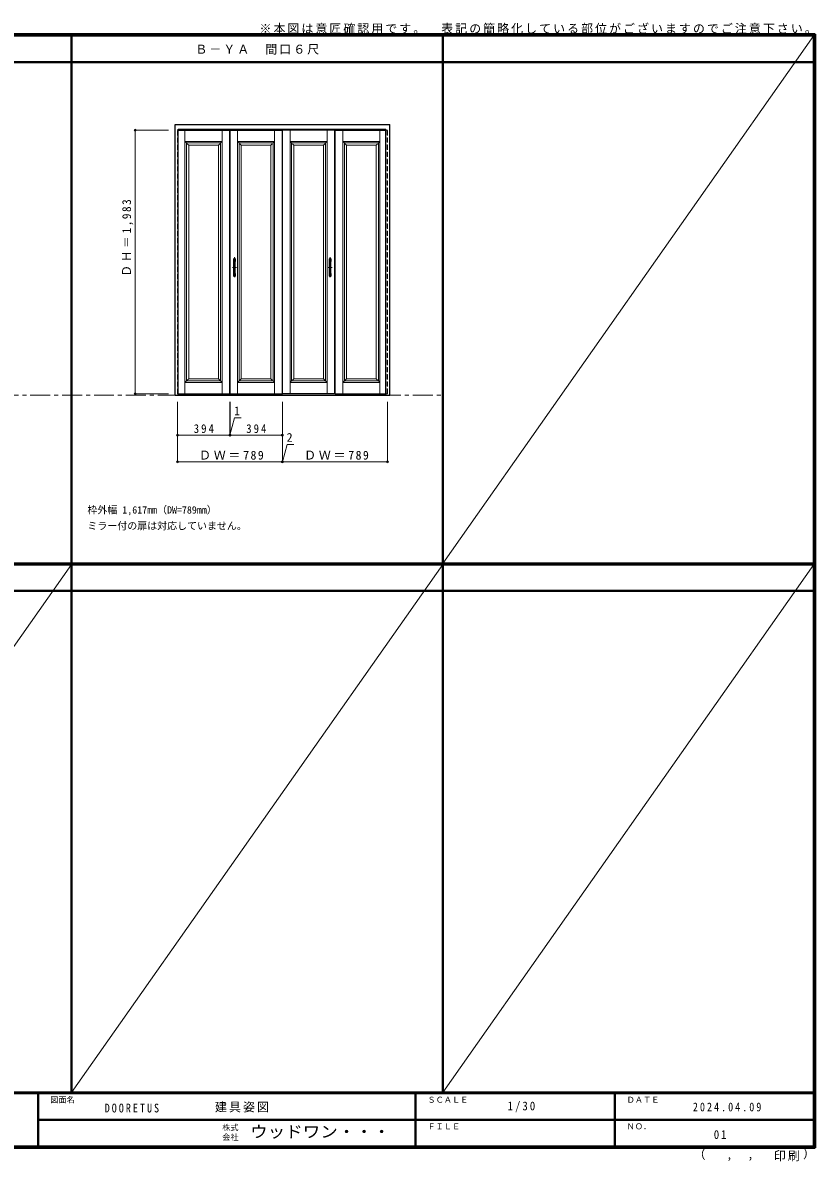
# Model space of a CAD drawing. Units: millimetres, scale not verified. Extents: x -6000 to 5700, y -4307 to 4260.
# Drawn here: x -267 to 5700, y -4307 to 4260 of the extents above; entities that cross this region are included whole.
import ezdxf
from ezdxf.enums import TextEntityAlignment as Align

# ---------------------------------------------------------------- set-up
doc = ezdxf.new("R2010")
doc.units = ezdxf.units.MM
doc.header["$LTSCALE"] = 30
doc.header["$PDMODE"] = 32
doc.header["$PDSIZE"] = 15
doc.linetypes.add('CHAIN1', pattern=[8, 5, -1, 1, -1])
doc.linetypes.add('DASHED1', pattern=[1.8, 1.2, -0.6])
for name, color, linetype, lineweight in [('0-1_通り芯', 4, 'CHAIN1', 9), ('0-2_扉', 3, 'Continuous', 25), ('0-3_仕上げ', 7, 'Continuous', 18), ('0-4_枠', 3, 'Continuous', 25), ('0-7_取手', 7, 'Continuous', 18), ('0-B_寸法', 7, 'Continuous', 9), ('F-1_枠', 6, 'Continuous', 40), ('F-A_文字', 7, 'Continuous', 18)]:
    doc.layers.add(name, color=color, linetype=linetype, lineweight=lineweight)
doc.layers.add('0-A_文字', color=7, linetype='Continuous')
doc.styles.add('ＭＳ ゴシック', font='')
doc.styles.get('ＭＳ ゴシック').set_extended_font_data('MS Gothic')

msp = doc.modelspace()

# ---------------------------------------------------------------- linework, layer by layer
at = {"layer": '0-1_通り芯'}
for p, q in [((1328.5, 2495.5), (1328.5, 2341.5)), ((2048.5, 2495.5), (2048.5, 2341.5)), ((1343.5, 2418.5), (1313.5, 2418.5)), ((2033.5, 2418.5), (2063.5, 2418.5))]:
    msp.add_line(p, q, dxfattribs=at)
at = {"layer": '0-1_通り芯', "color": 7, "lineweight": 18}
msp.add_line((-5490, 1457), (2895, 1457), dxfattribs=at)
at = {"layer": '0-2_扉', "color": 4, "linetype": 'DASHED1', "lineweight": 9}
for p, q in [((898.5, 1468.5), (898.5, 3451.5)), ((904, 3451.5), (898.5, 3451.5)), ((2467, 3451.5), (2478.5, 3451.5)), ((2478.5, 1468.5), (2478.5, 3451.5)), ((904, 1468.5), (898.5, 1468.5)), ((2467, 1468.5), (2478.5, 1468.5))]:
    msp.add_line(p, q, dxfattribs=at)
at = {"layer": '0-2_扉', "color": 7, "linetype": 'DASHED1', "lineweight": 18}
for p, q in [((899.91, 3451.5), (899.91, 1468.5)), ((2477.09, 3451.5), (2477.09, 1468.5))]:
    msp.add_line(p, q, dxfattribs=at)
at = {"layer": '0-2_扉'}
for p, q in [((904, 3451.5), (1292.5, 3451.5)), ((1292.5, 1468.5), (1292.5, 3451.5)), ((1293.5, 1468.5), (1293.5, 3451.5)), ((1293.5, 3451.5), (1687.5, 3451.5)), ((1687.5, 1468.5), (1687.5, 3451.5)), ((1689.5, 1468.5), (1689.5, 3451.5)), ((2083.5, 3451.5), (1689.5, 3451.5)), ((2083.5, 1468.5), (2083.5, 3451.5)), ((2084.5, 1468.5), (2084.5, 3451.5)), ((2084.5, 3451.5), (2467, 3451.5)), ((904, 1468.5), (1292.5, 1468.5)), ((1293.5, 1468.5), (1687.5, 1468.5)), ((2083.5, 1468.5), (1689.5, 1468.5)), ((2084.5, 1468.5), (2467, 1468.5))]:
    msp.add_line(p, q, dxfattribs=at)
at = {"layer": '0-3_仕上げ'}
for p, q in [((954.5, 1468.5), (954.5, 3451.5)), ((1234.5, 1468.5), (1234.5, 3451.5)), ((1349.5, 1468.5), (1349.5, 3451.5)), ((1629.5, 1468.5), (1629.5, 3451.5)), ((1745.5, 1468.5), (1745.5, 3451.5)), ((2025.5, 1468.5), (2025.5, 3451.5)), ((2142.5, 1468.5), (2142.5, 3451.5)), ((2422.5, 1468.5), (2422.5, 3451.5)), ((966.5, 3355.5), (1222.5, 3355.5)), ((966.5, 1564.5), (966.5, 3355.5)), ((982.5, 3339.5), (972.03, 3349.96)), ((1234.5, 3367.5), (1222.5, 3355.5)), ((1222.5, 1564.5), (1222.5, 3355.5)), ((1361.5, 3355.5), (1617.5, 3355.5)), ((1361.5, 1564.5), (1361.5, 3355.5)), ((1377.5, 3339.5), (1367.03, 3349.96)), ((1629.5, 3367.5), (1617.5, 3355.5)), ((1617.5, 1564.5), (1617.5, 3355.5)), ((1757.5, 3355.5), (2013.5, 3355.5)), ((1757.5, 1564.5), (1757.5, 3355.5)), ((1773.5, 3339.5), (1763.03, 3349.96)), ((2025.5, 3367.5), (2013.5, 3355.5)), ((2013.5, 1564.5), (2013.5, 3355.5)), ((2142.5, 3367.5), (2154.5, 3355.5)), ((2410.5, 3355.5), (2154.5, 3355.5)), ((2154.5, 1564.5), (2154.5, 3355.5)), ((2394.5, 3339.5), (2404.96, 3349.96)), ((2410.5, 1564.5), (2410.5, 3355.5)), ((982.5, 1580.5), (982.5, 3339.5)), ((1206.5, 1580.5), (1206.5, 3339.5)), ((1377.5, 1580.5), (1377.5, 3339.5)), ((1601.5, 1580.5), (1601.5, 3339.5)), ((1773.5, 1580.5), (1773.5, 3339.5)), ((1997.5, 1580.5), (1997.5, 3339.5)), ((2170.5, 1580.5), (2170.5, 3339.5)), ((2394.5, 1580.5), (2394.5, 3339.5)), ((966.5, 1564.5), (1222.5, 1564.5)), ((982.5, 1580.5), (972.03, 1570.03)), ((1222.5, 1564.5), (1234.5, 1552.5)), ((1361.5, 1564.5), (1617.5, 1564.5)), ((1377.5, 1580.5), (1367.03, 1570.03)), ((1617.5, 1564.5), (1629.5, 1552.5)), ((1757.5, 1564.5), (2013.5, 1564.5)), ((1773.5, 1580.5), (1763.03, 1570.03)), ((2013.5, 1564.5), (2025.5, 1552.5)), ((2154.5, 1564.5), (2142.5, 1552.5)), ((2410.5, 1564.5), (2154.5, 1564.5)), ((2394.5, 1580.5), (2404.96, 1570.03))]:
    msp.add_line(p, q, dxfattribs=at)
for points in [[(966.5, 3355.5), (954.5, 3367.5), (1234.5, 3367.5)], [(982.5, 3339.5), (1206.5, 3339.5), (1216.8, 3349.8)], [(1361.5, 3355.5), (1349.5, 3367.5), (1629.5, 3367.5)], [(1377.5, 3339.5), (1601.5, 3339.5), (1611.8, 3349.8)], [(1757.5, 3355.5), (1745.5, 3367.5), (2025.5, 3367.5)], [(1773.5, 3339.5), (1997.5, 3339.5), (2007.8, 3349.8)], [(2410.5, 3355.5), (2422.5, 3367.5), (2142.5, 3367.5)], [(2394.5, 3339.5), (2170.5, 3339.5), (2160.2, 3349.8)], [(966.5, 1564.5), (954.5, 1552.5), (1234.5, 1552.5)], [(982.5, 1580.5), (1206.5, 1580.5), (1216.8, 1570.2)], [(1361.5, 1564.5), (1349.5, 1552.5), (1629.5, 1552.5)], [(1377.5, 1580.5), (1601.5, 1580.5), (1611.8, 1570.2)], [(1757.5, 1564.5), (1745.5, 1552.5), (2025.5, 1552.5)], [(1773.5, 1580.5), (1997.5, 1580.5), (2007.8, 1570.2)], [(2410.5, 1564.5), (2422.5, 1552.5), (2142.5, 1552.5)], [(2394.5, 1580.5), (2170.5, 1580.5), (2160.2, 1570.2)]]:
    msp.add_lwpolyline(points, dxfattribs=at)
at = {"layer": '0-4_枠'}
for p, q in [((880, 1457), (880, 3495)), ((880, 3495), (2497, 3495)), ((904, 1457), (904, 3459)), ((904, 3459), (2467, 3459)), ((2467, 1457), (2467, 3459)), ((2497, 1457), (2497, 3495)), ((880, 1457), (2497, 1457))]:
    msp.add_line(p, q, dxfattribs=at)
at = {"layer": '0-7_取手', "color": 3, "lineweight": 25}
for p, q in [((1323.5, 2352.5), (1323.5, 2484.5)), ((1332.5, 2485.5), (1324.5, 2485.5)), ((1333.5, 2352.5), (1333.5, 2484.5)), ((2043.5, 2352.5), (2043.5, 2484.5)), ((2043.5, 2352.5), (2043.5, 2484.5)), ((2044.5, 2485.5), (2052.5, 2485.5)), ((2044.5, 2485.5), (2052.5, 2485.5)), ((2053.5, 2352.5), (2053.5, 2484.5)), ((2053.5, 2352.5), (2053.5, 2484.5)), ((1324.5, 2351.5), (1332.5, 2351.5)), ((2052.5, 2351.5), (2044.5, 2351.5)), ((2052.5, 2351.5), (2044.5, 2351.5))]:
    msp.add_line(p, q, dxfattribs=at)
at = {"layer": '0-7_取手'}
for p, q in [((1322.5, 2464.5), (1322.5, 2482.5)), ((1334.5, 2464.5), (1334.5, 2482.5)), ((2042.5, 2464.5), (2042.5, 2482.5)), ((2042.5, 2464.5), (2042.5, 2482.5)), ((2054.5, 2464.5), (2054.5, 2482.5)), ((2054.5, 2464.5), (2054.5, 2482.5)), ((1322.5, 2354.5), (1322.5, 2372.5)), ((1334.5, 2354.5), (1334.5, 2372.5)), ((2042.5, 2354.5), (2042.5, 2372.5)), ((2042.5, 2354.5), (2042.5, 2372.5)), ((2054.5, 2354.5), (2054.5, 2372.5)), ((2054.5, 2354.5), (2054.5, 2372.5))]:
    msp.add_line(p, q, dxfattribs=at)
at = {"layer": '0-7_取手', "color": 3, "lineweight": 25}
for centre, start, end in [((1324.5, 2484.5), 90, 180), ((1332.5, 2484.5), 0, 90), ((2044.5, 2484.5), 90, 180), ((2044.5, 2484.5), 90, 180), ((2052.5, 2484.5), 0, 90), ((2052.5, 2484.5), 0, 90), ((1324.5, 2352.5), 180, 270), ((1332.5, 2352.5), 270, 0), ((2044.5, 2352.5), 180, 270), ((2044.5, 2352.5), 180, 270), ((2052.5, 2352.5), 270, 0), ((2052.5, 2352.5), 270, 0)]:
    msp.add_arc(centre, 1, start, end, dxfattribs=at)
at = {"layer": '0-7_取手'}
for centre, start, end in [((1323.5, 2482.5), 90, 180), ((1323.5, 2464.5), 180, 270), ((1333.5, 2482.5), 0, 90), ((1333.5, 2464.5), 270, 0), ((2043.5, 2482.5), 90, 180), ((2043.5, 2482.5), 90, 180), ((2043.5, 2464.5), 180, 270), ((2043.5, 2464.5), 180, 270), ((2053.5, 2482.5), 0, 90), ((2053.5, 2482.5), 0, 90), ((2053.5, 2464.5), 270, 0), ((2053.5, 2464.5), 270, 0), ((1323.5, 2372.5), 90, 180), ((1323.5, 2354.5), 180, 270), ((1333.5, 2372.5), 0, 90), ((1333.5, 2354.5), 270, 0), ((2043.5, 2372.5), 90, 180), ((2043.5, 2372.5), 90, 180), ((2043.5, 2354.5), 180, 270), ((2043.5, 2354.5), 180, 270), ((2053.5, 2372.5), 0, 90), ((2053.5, 2372.5), 0, 90), ((2053.5, 2354.5), 270, 0), ((2053.5, 2354.5), 270, 0)]:
    msp.add_arc(centre, 1, start, end, dxfattribs=at)
at = {"layer": '0-B_寸法', "color": 4}
for p, q in [((580, 3451.5), (830, 3451.5)), ((580, 3451.5), (580, 1468.5)), ((580, 1468.5), (830, 1468.5)), ((898.5, 957), (898.5, 1407)), ((1292.5, 1157), (1292.5, 1407)), ((1293.5, 1157), (1293.5, 1407)), ((1687.5, 957), (1687.5, 1407)), ((1689.5, 957), (1689.5, 1407)), ((2478.5, 957), (2478.5, 1407)), ((1293, 1157), (1327.95, 1287.43)), ((1327.95, 1287.43), (1378.73, 1287.43)), ((898.5, 1157), (1292.5, 1157)), ((1292.5, 1157), (1293.5, 1157)), ((1293.5, 1157), (1687.5, 1157)), ((1688.5, 957), (1723.45, 1087.43)), ((1723.45, 1087.43), (1774.23, 1087.43)), ((898.5, 957), (1687.5, 957)), ((1687.5, 957), (1689.5, 957)), ((1689.5, 957), (2478.5, 957))]:
    msp.add_line(p, q, dxfattribs=at)
at = {"layer": '0-B_寸法'}
for p in [(580, 3451.5), (580, 1468.5), (898.5, 1157), (1292.5, 1157), (1293.5, 1157), (1687.5, 1157), (898.5, 957), (1687.5, 957), (1689.5, 957), (2478.5, 957)]:
    msp.add_point(p, dxfattribs=at)
at = {"layer": 'F-1_枠'}
for p, q in [((-6000, 4175), (5700, 4175)), ((-6000, 4170), (5700, 4170)), ((-6000, 4165), (5700, 4165)), ((100, -3790), (100, 4175)), ((2895, -3790), (2895, 4175)), ((5690, 4175), (5690, -4205)), ((5695, 4175), (5695, -4205)), ((5700, 4175), (5700, -4205)), ((-6000, 3965), (5690, 3965)), ((-5990, 190.5), (5690, 190.5)), ((-5990, 187.5), (5690, 187.5)), ((-5990, 184.5), (5690, 184.5)), ((-5990, -15.5), (5690, -15.5)), ((5700, -3790), (-6000, -3790)), ((5700, -3795), (-6000, -3795)), ((-150, -3795), (-150, -4195)), ((2690, -3795), (2690, -4195)), ((4190, -3795), (4190, -4195)), ((-150, -3995), (5690, -3995.01)), ((5700, -4195), (-6000, -4195)), ((5700, -4200), (-6000, -4200)), ((5700, -4205), (-6000, -4205))]:
    msp.add_line(p, q, dxfattribs=at)
at = {"layer": 'F-A_文字'}
for p, q in [((5690, 4165), (2895, 190.5)), ((100, 184.5), (-2695, -3790)), ((2895, 184.5), (100, -3790)), ((5690, 184.5), (2895, -3790))]:
    msp.add_line(p, q, dxfattribs=at)

# ---------------------------------------------------------------- texts
at = {"layer": '0-A_文字', "style": 'ＭＳ ゴシック'}
for s, p in [('枠外幅 1,617mm（DW=789mm）', (220, 550.5)), ('ミラー付の扉は対応していません。', (220, 430.5))]:
    msp.add_text(s, height=54.99, dxfattribs=at).set_placement(p, align=Align.BOTTOM_LEFT)
at = {"layer": '0-A_文字', "char_height": 65.98, "attachment_point": 7, "style": 'ＭＳ ゴシック'}
for s, insert in [('\\T1.17;※本図は意匠確認用です。\u3000表記の簡略化している部位がございますのでご注意下さい。', (1515, 4175)), ('\\T1.17;Ｂ－ＹＡ\u3000間口６尺', (1032.5, 4020))]:
    msp.add_mtext(s, dxfattribs=dict(at, insert=insert))
at = {"layer": '0-B_寸法', "style": 'ＭＳ ゴシック'}
for s, p in [('1', (1324.2, 1287.43)), ('2', (1719.7, 1087.43))]:
    msp.add_text(s, height=65.98, dxfattribs=at).set_placement(p, align=Align.BOTTOM_LEFT)
at = {"layer": '0-B_寸法', "insert": (565, 2351.5), "char_height": 65.98, "attachment_point": 7, "rotation": 90, "style": 'ＭＳ ゴシック'}
msp.add_mtext('\\T1.26;\\W0.95;ＤＨ＝1,983', dxfattribs=at)
at = {"layer": '0-B_寸法', "char_height": 65.98, "attachment_point": 7, "style": 'ＭＳ ゴシック'}
for s, insert in [('\\T1.38;\\W0.9;394', (1020.5, 1172)), ('\\T1.38;\\W0.9;394', (1415.5, 1172)), ('\\T1.23;ＤＷ＝789', (1060.5, 972)), ('\\T1.23;ＤＷ＝789', (1851.5, 972))]:
    msp.add_mtext(s, dxfattribs=dict(at, insert=insert))
at = {"layer": 'F-A_文字', "style": 'ＭＳ ゴシック'}
for s, height, p in [('図面名', 43.99, (-60, -3880)), ('ＳＣＡＬＥ', 43.99, (2780, -3880)), ('ＤＡＴＥ', 43.99, (4280, -3880)), ('株式', 43.99, (1235, -4089)), ('ＦＩＬＥ', 43.99, (2780, -4080)), ('ＮＯ．', 43.99, (4280, -4080)), ('会社', 43.99, (1235, -4161)), ('（', 65.98, (4784.03, -4308.31)), (',', 65.98, (5031.28, -4308.31)), (',', 65.98, (5190.2, -4305.53)), ('）', 65.98, (5608.4, -4304.13))]:
    msp.add_text(s, height=height, dxfattribs=at).set_placement(p, align=Align.BOTTOM_LEFT)
at = {"layer": 'F-A_文字', "style": 'ＭＳ ゴシック', "width": 1.1}
msp.add_text('ウッドワン・・・', height=87.98, dxfattribs=at).set_placement((1445, -4155), align=Align.BOTTOM_LEFT)
at = {"layer": 'F-A_文字', "char_height": 65.98, "attachment_point": 7, "style": 'ＭＳ ゴシック'}
for s, insert in [('\\T1.38;\\W0.9;1/30', (3383.75, -3940)), ('\\T1.39;\\W0.85;DOORETUS', (350, -3940.79)), ('\\T1.17;建具姿図', (1180.42, -3940)), ('\\T1.39;\\W0.85;2024.04.09', (4778.75, -3932.5)), ('\\T1.36;\\W0.9;01', (4936.25, -4140)), ('\\T1.17;印刷', (5388.15, -4306.92))]:
    msp.add_mtext(s, dxfattribs=dict(at, insert=insert))

doc.saveas('drawing.dxf')
